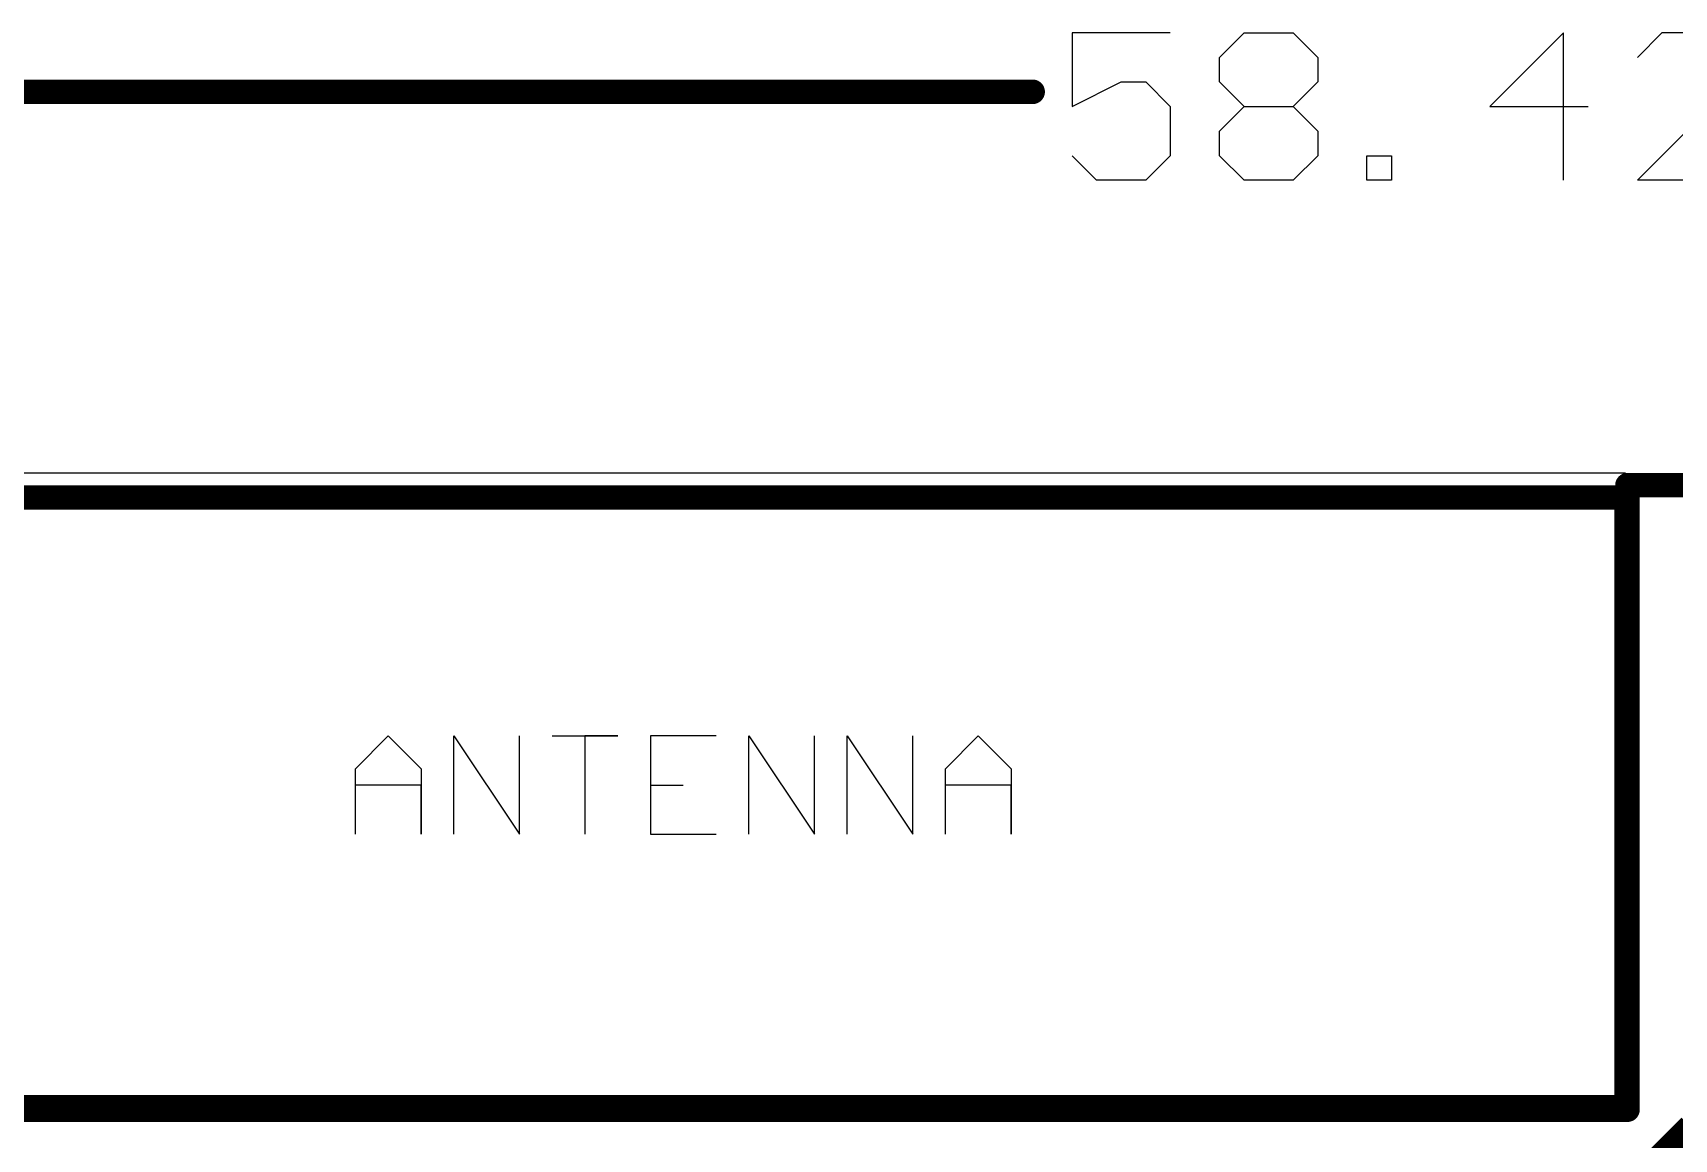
# Model space of a CAD drawing. Header units: millimetres. Extents: x 0.78 to 3.29, y 2.96 to 5.31.
# Drawn here: x 1.425 to 2.093, y 4.863 to 5.313 of the extents above; entities that cross this region are included whole.
import ezdxf

# ---------------------------------------------------------------- set-up
doc = ezdxf.new("R2010")
doc.units = ezdxf.units.MM
doc.header["$MEASUREMENT"] = 0
for name, color, linetype in [('BottomLayer', 5, 'Continuous'), ('Mechanical1', 6, 'Continuous'), ('Mechanical2', 216, 'Continuous'), ('MultiLayer', 9, 'Continuous'), ('TopOverlay', 2, 'Continuous')]:
    doc.layers.add(name, color=color, linetype=linetype)

# ---------------------------------------------------------------- blocks, each defined once
blk = doc.blocks.new('ESP32_WROOM_32_70')
at = {"layer": 'TopOverlay'}
for p, q in [((0.177, 0.19066), (0.19033, 0.20399)), ((0.19033, 0.20399), (0.20366, 0.19066)), ((0.21699, 0.164), (0.21699, 0.20399)), ((0.21699, 0.20399), (0.24365, 0.164)), ((0.24365, 0.164), (0.24365, 0.20399)), ((0.25697, 0.20399), (0.28363, 0.20399)), ((0.28363, 0.20399), (0.2703, 0.20399)), ((0.2703, 0.20399), (0.2703, 0.164)), ((0.32362, 0.20399), (0.29696, 0.20399)), ((0.29696, 0.20399), (0.29696, 0.164)), ((0.33695, 0.164), (0.33695, 0.20399)), ((0.33695, 0.20399), (0.36361, 0.164)), ((0.36361, 0.164), (0.36361, 0.20399)), ((0.37694, 0.164), (0.37694, 0.20399)), ((0.37694, 0.20399), (0.40359, 0.164)), ((0.40359, 0.164), (0.40359, 0.20399)), ((0.41692, 0.19066), (0.43025, 0.20399)), ((0.43025, 0.20399), (0.44358, 0.19066)), ((0.177, 0.164), (0.177, 0.19066)), ((0.20366, 0.19066), (0.20366, 0.164)), ((0.41692, 0.164), (0.41692, 0.19066)), ((0.44358, 0.19066), (0.44358, 0.164)), ((0.20366, 0.18399), (0.177, 0.18399)), ((0.20366, 0.164), (0.20366, 0.18399)), ((0.29696, 0.18399), (0.31029, 0.18399)), ((0.44358, 0.18399), (0.41692, 0.18399)), ((0.44358, 0.164), (0.44358, 0.18399)), ((0.29696, 0.164), (0.32362, 0.164))]:
    blk.add_line(p, q, dxfattribs=at)
at = {"layer": 'TopOverlay', "const_width": 0.01}
for points in [[(-0.026, 0.301), (0.694, 0.301)], [(0.694, 0.053), (0.694, 0.30103)], [(-0.026, 0.053), (0.694, 0.053)]]:
    blk.add_lwpolyline(points, dxfattribs=at)
at = {"layer": 'TopOverlay', "const_width": 0.005}
for points in [[(0.6915, 0.30103, 1), (0.6965, 0.30103, 1)], [(0.6915, 0.301, 1), (0.6965, 0.301, 1)], [(0.6915, 0.053, 1), (0.6965, 0.053, 1)], [(0.6915, 0.053, 1), (0.6965, 0.053, 1)]]:
    blk.add_lwpolyline(points, format="xyb", close=True, dxfattribs=at)

msp = doc.modelspace()

# ---------------------------------------------------------------- linework, layer by layer
at = {"layer": 'BottomLayer', "const_width": 0.02}
msp.add_lwpolyline([(1.918, 4.67967), (2.103, 4.86467)], dxfattribs=at)
at = {"layer": 'Mechanical1'}
for p, q in [((1.88807, 5.31299), (1.84809, 5.31299)), ((1.84809, 5.31299), (1.84809, 5.283)), ((1.90807, 5.30299), (1.91806, 5.31299)), ((1.91806, 5.31299), (1.93806, 5.31299)), ((1.93806, 5.31299), (1.94806, 5.30299)), ((2.04802, 5.31299), (2.01803, 5.283)), ((2.04802, 5.25301), (2.04802, 5.31299)), ((2.08801, 5.31299), (2.07801, 5.30299)), ((2.108, 5.31299), (2.08801, 5.31299)), ((1.90807, 5.293), (1.90807, 5.30299)), ((1.94806, 5.30299), (1.94806, 5.293)), ((1.84809, 5.283), (1.86808, 5.293)), ((1.86808, 5.293), (1.87808, 5.293)), ((1.87808, 5.293), (1.88807, 5.283)), ((1.91806, 5.283), (1.90807, 5.293)), ((1.94806, 5.293), (1.93806, 5.283)), ((2.07801, 5.25301), (2.118, 5.293)), ((1.88807, 5.283), (1.88807, 5.26301)), ((1.90807, 5.273), (1.91806, 5.283)), ((1.91806, 5.283), (1.93806, 5.283)), ((1.93806, 5.283), (1.94806, 5.273)), ((2.01803, 5.283), (2.05802, 5.283)), ((1.90807, 5.26301), (1.90807, 5.273)), ((1.94806, 5.273), (1.94806, 5.26301)), ((1.85808, 5.25301), (1.84809, 5.26301)), ((1.88807, 5.26301), (1.87808, 5.25301)), ((1.91806, 5.25301), (1.90807, 5.26301)), ((1.94806, 5.26301), (1.93806, 5.25301)), ((1.96805, 5.25301), (1.96805, 5.26301)), ((1.96805, 5.26301), (1.97805, 5.26301)), ((1.97805, 5.26301), (1.97805, 5.25301)), ((1.87808, 5.25301), (1.85808, 5.25301)), ((1.93806, 5.25301), (1.91806, 5.25301)), ((1.97805, 5.25301), (1.96805, 5.25301)), ((2.118, 5.25301), (2.07801, 5.25301))]:
    msp.add_line(p, q, dxfattribs=at)
at = {"layer": 'Mechanical1', "const_width": 0.01}
msp.add_lwpolyline([(0.984, 5.289), (1.83209, 5.289)], dxfattribs=at)
at = {"layer": 'Mechanical1', "const_width": 0.005}
msp.add_lwpolyline([(1.82959, 5.289, 1), (1.83459, 5.289, 1)], format="xyb", close=True, dxfattribs=at)
at = {"layer": 'Mechanical2', "const_width": 0.01}
for points in [[(2.074, 5.129), (3.284, 5.129)], [(2.074, 4.875), (2.074, 5.129)], [(1.35371, 4.875), (2.074, 4.875)]]:
    msp.add_lwpolyline(points, dxfattribs=at)
at = {"layer": 'Mechanical2', "const_width": 0.005}
for points in [[(2.0715, 5.129, 1), (2.0765, 5.129, 1)], [(2.0715, 5.129, 1), (2.0765, 5.129, 1)], [(2.0715, 4.875, 1), (2.0765, 4.875, 1)], [(2.0715, 4.875, 1), (2.0765, 4.875, 1)]]:
    msp.add_lwpolyline(points, format="xyb", close=True, dxfattribs=at)
at = {"layer": 'MultiLayer'}
for p, q in [((1.353, 5.134), (2.073, 5.134)), ((2.073, 5.134), (2.073, 4.876)), ((2.073, 4.876), (1.353, 4.876))]:
    msp.add_line(p, q, dxfattribs=at)

# ---------------------------------------------------------------- block references
at = {"rotation": 360}
msp.add_blockref('ESP32_WROOM_32_70', (1.37971, 4.823), dxfattribs=at)

doc.saveas('drawing.dxf')
